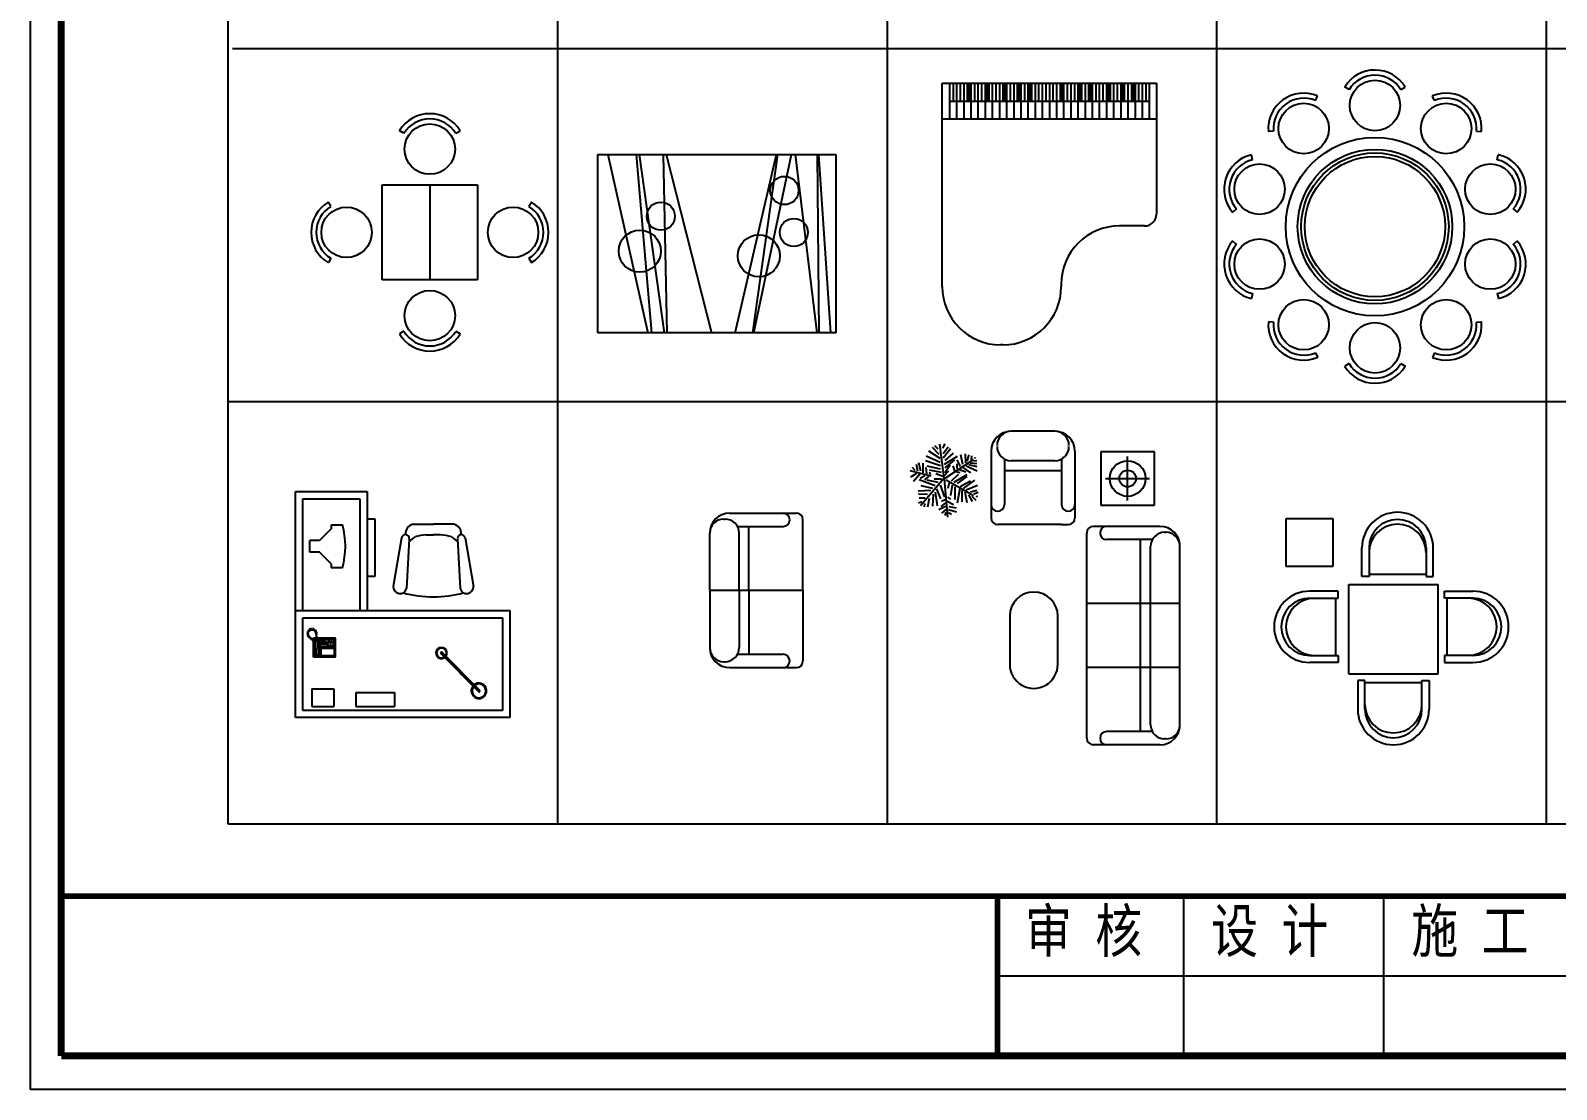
# Model space of a CAD drawing. Extents: x -9387 to 16207, y -3872 to 15001.
# Drawn here: x -9387 to 3441, y -3872 to 5032 of the extents above; entities that cross this region are included whole.
import ezdxf

# ---------------------------------------------------------------- set-up
doc = ezdxf.new("R2010")
doc.units = 0
doc.header["$LTSCALE"] = 100
doc.header["$MEASUREMENT"] = 0
for name, color, linetype in [('U', 7, 'Continuous'), ('图框', 7, 'Continuous'), ('平面', 1, 'Continuous'), ('平面2', 2, 'Continuous')]:
    doc.layers.add(name, color=color, linetype=linetype)
doc.styles.add('DIM_FONT', font='TXT.shx', dxfattribs={"width": 0.8})

# ---------------------------------------------------------------- blocks, each defined once
blk = doc.blocks.new('J9')
at = {"layer": '平面'}
for centre, radius in [((0, 1019), 212), ((-599, 825), 212), ((599, 825), 212), ((0, 0), 750), ((-970, 315), 212), ((970, 315), 212), ((-970, -315), 212), ((970, -315), 212), ((-599, -825), 212), ((599, -825), 212), ((0, -1019), 212)]:
    blk.add_circle(centre, radius, dxfattribs=at)
at = {"layer": '平面2'}
for p, q in [((-218, 1152), (-254, 1173)), ((218, 1152), (254, 1174)), ((-501, 1060), (-484, 1099)), ((501, 1060), (484, 1098)), ((-853, 804), (-895, 800)), ((853, 804), (896, 800)), ((-1028, 563), (-1038, 605)), ((1028, 563), (1037, 604)), ((-1163, 149), (-1194, 121)), ((1163, 149), (1195, 121)), ((-1163, -149), (-1195, -121)), ((1163, -149), (1194, -121)), ((-1028, -563), (-1037, -604)), ((1028, -563), (1038, -605)), ((-853, -804), (-896, -800)), ((853, -804), (895, -800)), ((-501, -1060), (-484, -1098)), ((-218, -1152), (-254, -1174)), ((218, -1152), (254, -1173)), ((501, -1060), (484, -1099))]:
    blk.add_line(p, q, dxfattribs=at)
for radius in [650, 620, 590]:
    blk.add_circle((0, 0), radius, dxfattribs=at)
for centre, radius, start, end in [((0, 1019), 298, 31.2413, 148.5945), ((-253, 1174), 0.85, 148.5945, 238.7587), ((-253, 1174), 0.85, 148.5945, 238.7587), ((0, 1019), 255, 31.2413, 148.7587), ((-599, 825), 298, 67.2413, 184.5945), ((-599, 825), 255, 67.2413, 184.7587), ((485, 1099), 0.85, 112.5945, 202.7587), ((485, 1099), 0.85, 112.5945, 202.7587), ((599, 825), 298, 355.2413, 112.5945), ((599, 825), 255, 355.2413, 112.7587), ((-895, 801), 0.85, 184.5945, 274.7587), ((-895, 801), 0.85, 184.5945, 274.7587), ((-970, 315), 298, 103.2413, 220.5945), ((-970, 315), 255, 103.2413, 220.7587), ((970, 315), 255, 319.2413, 76.7587), ((1038, 604), 0.85, 76.5945, 166.7587), ((1038, 604), 0.85, 76.5945, 166.7587), ((970, 315), 298, 319.2413, 76.5945), ((-1195, 122), 0.85, 220.5945, 310.7587), ((-1195, 122), 0.85, 220.5945, 310.7587), ((-970, -315), 298, 139.2413, 256.5945), ((970, -315), 298, 283.2413, 40.5945), ((1195, -122), 0.85, 40.5945, 130.7587), ((1195, -122), 0.85, 40.5945, 130.7587), ((-970, -315), 255, 139.2413, 256.7587), ((970, -315), 255, 283.2413, 40.7587), ((-1038, -604), 0.85, 256.5945, 346.7587), ((-1038, -604), 0.85, 256.5945, 346.7587), ((-599, -825), 298, 175.2413, 292.5945), ((-599, -825), 255, 175.2413, 292.7587), ((599, -825), 298, 247.2413, 4.5945), ((599, -825), 255, 247.2413, 4.7587), ((895, -801), 0.85, 4.5945, 94.7587), ((895, -801), 0.85, 4.5945, 94.7587), ((-485, -1099), 0.85, 292.5945, 22.7587), ((-485, -1099), 0.85, 292.5945, 22.7587), ((0, -1019), 255, 211.2413, 328.7587), ((0, -1019), 298, 211.2413, 328.5945), ((253, -1174), 0.85, 328.5945, 58.7587), ((253, -1174), 0.85, 328.5945, 58.7587)]:
    blk.add_arc(centre, radius, start, end, dxfattribs=at)
blk = doc.blocks.new('A$C2C0D0E2C')
at = {"layer": '平面'}
for p, q in [((597, 597), (597, 1397)), ((597, 1397), (1397, 1397)), ((1397, 1397), (1397, 597)), ((1397, 597), (597, 597))]:
    blk.add_line(p, q, dxfattribs=at)
for centre in [(997, 1697), (297, 997), (1697, 997), (997, 297)]:
    blk.add_circle(centre, 212, dxfattribs=at)
at = {"layer": '平面2'}
for p, q in [((779, 1830), (744, 1851)), ((1216, 1830), (1252, 1852)), ((997, 1397), (997, 597)), ((165, 1216), (143, 1252)), ((1830, 1216), (1851, 1251)), ((165, 779), (144, 744)), ((1830, 779), (1852, 743)), ((779, 165), (743, 143)), ((1216, 165), (1251, 144))]:
    blk.add_line(p, q, dxfattribs=at)
for centre, radius, start, end in [((997, 1697), 298, 31.2413, 148.5945), ((997, 1697), 255, 31.2413, 148.7587), ((744, 1852), 0.85, 148.5945, 238.7587), ((744, 1852), 0.85, 148.5945, 238.7587), ((297, 997), 298, 121.2413, 238.5945), ((297, 997), 255, 121.2413, 238.7587), ((1697, 997), 255, 301.2413, 58.7587), ((1852, 1251), 0.85, 58.5945, 148.7587), ((1852, 1251), 0.85, 58.5945, 148.7587), ((1697, 997), 298, 301.2413, 58.5945), ((143, 744), 0.85, 238.5945, 328.7587), ((143, 744), 0.85, 238.5945, 328.7587), ((997, 297), 298, 211.2413, 328.5945), ((997, 297), 255, 211.2413, 328.7587), ((1251, 143), 0.85, 328.5945, 58.7587), ((1251, 143), 0.85, 328.5945, 58.7587)]:
    blk.add_arc(centre, radius, start, end, dxfattribs=at)
blk = doc.blocks.new('A$C248B7965')
at = {"layer": '平面'}
for p, q in [((0, 1500), (2000, 1500)), ((0, 0), (0, 1500)), ((2000, 1500), (2000, 0)), ((2000, 0), (0, 0))]:
    blk.add_line(p, q, dxfattribs=at)
at = {"layer": '平面2'}
for p, q in [((85, 1500), (422, 0)), ((453, 0), (326, 1500)), ((348, 1500), (558, 0)), ((584, 0), (552, 1500)), ((576, 1500), (955, 0)), ((1154, 0), (1501, 1500)), ((1512, 1500), (1300, 0)), ((1312, 0), (1629, 1500)), ((1659, 1500), (1842, 0)), ((1862, 0), (1846, 1500)), ((1855, 1500), (1956, 0))]:
    blk.add_line(p, q, dxfattribs=at)
for centre, radius in [((1569, 1196), 119), ((530, 980), 118), ((1648, 843), 118), ((353, 686), 177), ((1354, 647), 177)]:
    blk.add_circle(centre, radius, dxfattribs=at)
blk = doc.blocks.new('A$C08647273')
at = {"layer": '平面'}
for p, q in [((0, 490), (0, 2200)), ((0, 2200), (1800, 2200)), ((1800, 2200), (1800, 1100)), ((0, 1900), (1800, 1900))]:
    blk.add_line(p, q, dxfattribs=at)
for centre, radius, start, end in [((1700, 1100), 100, 270, 0), ((1490, 510), 490, 90, 180), ((490, 490), 490, 180, 270), ((510, 490), 490, 270, 0)]:
    blk.add_arc(centre, radius, start, end, dxfattribs=at)
at = {"layer": '平面2'}
for p, q in [((60, 2200), (60, 1900)), ((90, 2200), (90, 2050)), ((120, 2200), (120, 1900)), ((150, 2200), (150, 2050)), ((180, 2200), (180, 2050)), ((180, 2200), (180, 1900)), ((210, 2200), (210, 2050)), ((240, 2200), (240, 2050)), ((240, 2200), (240, 1900)), ((270, 2200), (270, 2050)), ((300, 2200), (300, 2050)), ((300, 2200), (300, 1900)), ((330, 2200), (330, 2050)), ((360, 2200), (360, 2050)), ((360, 2200), (360, 1900)), ((390, 2200), (390, 2050)), ((420, 2200), (420, 2050)), ((420, 2200), (420, 1900)), ((450, 2200), (450, 2050)), ((480, 2200), (480, 2050)), ((480, 2200), (480, 1900)), ((510, 2200), (510, 2050)), ((540, 2200), (540, 2050)), ((540, 2200), (540, 1900)), ((570, 2200), (570, 2050)), ((600, 2200), (600, 2050)), ((600, 2200), (600, 1900)), ((630, 2200), (630, 2050)), ((660, 2200), (660, 2050)), ((660, 2200), (660, 1900)), ((690, 2200), (690, 2050)), ((720, 2200), (720, 2050)), ((720, 2200), (720, 1900)), ((750, 2200), (750, 2050)), ((780, 2200), (780, 2050)), ((780, 2200), (780, 1900)), ((810, 2200), (810, 2050)), ((840, 2200), (840, 2050)), ((840, 2200), (840, 1900)), ((870, 2200), (870, 2050)), ((900, 2200), (900, 2050)), ((900, 2200), (900, 1900)), ((930, 2200), (930, 2050)), ((960, 2200), (960, 2050)), ((960, 2200), (960, 1900)), ((990, 2200), (990, 2050)), ((1020, 2200), (1020, 2050)), ((1020, 2200), (1020, 1900)), ((1050, 2200), (1050, 2050)), ((1080, 2200), (1080, 2050)), ((1080, 2200), (1080, 1900)), ((1110, 2200), (1110, 2050)), ((1140, 2200), (1140, 2050)), ((1140, 2200), (1140, 1900)), ((1170, 2200), (1170, 2050)), ((1200, 2200), (1200, 2050)), ((1200, 2200), (1200, 1900)), ((1230, 2200), (1230, 2050)), ((1260, 2200), (1260, 2050)), ((1260, 2200), (1260, 1900)), ((1290, 2200), (1290, 2050)), ((1320, 2200), (1320, 2050)), ((1320, 2200), (1320, 1900)), ((1350, 2200), (1350, 2050)), ((1380, 2200), (1380, 2050)), ((1380, 2200), (1380, 1900)), ((1410, 2200), (1410, 2050)), ((1440, 2200), (1440, 2050)), ((1440, 2200), (1440, 1900)), ((1470, 2200), (1470, 2050)), ((1500, 2200), (1500, 2050)), ((1500, 2200), (1500, 1900)), ((1530, 2200), (1530, 2050)), ((1560, 2200), (1560, 2050)), ((1560, 2200), (1560, 1900)), ((1590, 2200), (1590, 2050)), ((1620, 2200), (1620, 2050)), ((1620, 2200), (1620, 1900)), ((1650, 2200), (1650, 2050)), ((1680, 2200), (1680, 2050)), ((1680, 2200), (1680, 1900)), ((1710, 2200), (1710, 2050)), ((1740, 2200), (1740, 2050)), ((1740, 2200), (1740, 1900)), ((60, 2050), (1740, 2050)), ((1700, 1000), (1490, 1000)), ((1000, 510), (1000, 490)), ((510, 0), (490, 0))]:
    blk.add_line(p, q, dxfattribs=at)
for points in [[(210, 2200), (240, 2200), (210, 2050), (240, 2050)], [(360, 2200), (390, 2200), (360, 2050), (390, 2050)], [(510, 2200), (540, 2200), (510, 2050), (540, 2050)], [(630, 2200), (660, 2200), (630, 2050), (660, 2050)], [(720, 2200), (750, 2200), (720, 2050), (750, 2050)], [(990, 2200), (1020, 2200), (990, 2050), (1020, 2050)], [(1140, 2200), (1170, 2200), (1140, 2050), (1170, 2050)], [(1230, 2200), (1260, 2200), (1230, 2050), (1260, 2050)], [(1380, 2200), (1410, 2200), (1380, 2050), (1410, 2050)], [(1500, 2200), (1530, 2200), (1500, 2050), (1530, 2050)], [(1590, 2200), (1620, 2200), (1590, 2050), (1620, 2050)]]:
    blk.add_solid(points, dxfattribs=at)
blk = doc.blocks.new('A$C1329250D')
at = {"layer": '平面'}
for p, q in [((98, 1901), (98, 1501)), ((498, 1901), (98, 1901)), ((498, 1501), (498, 1901)), ((98, 1501), (498, 1501)), ((628, 598), (628, 1348)), ((628, 1348), (1378, 1348)), ((1378, 598), (1378, 1348)), ((628, 598), (1378, 598))]:
    blk.add_line(p, q, dxfattribs=at)
at = {"layer": '平面', "linetype": 'ByBlock'}
for p, q in [((738, 1415), (738, 1655)), ((1338, 1415), (1338, 1655)), ((798, 1415), (738, 1415)), ((798, 1435), (1278, 1435)), ((1278, 1415), (1338, 1415)), ((540, 1292), (300, 1292)), ((540, 1232), (540, 1292)), ((1432, 1292), (1672, 1292)), ((1432, 1232), (1432, 1292)), ((520, 752), (520, 1232)), ((1452, 1232), (1452, 752)), ((540, 692), (300, 692)), ((540, 752), (540, 692)), ((1432, 752), (1432, 692)), ((1432, 692), (1672, 692)), ((703, 540), (703, 300)), ((763, 540), (703, 540)), ((1243, 520), (763, 520)), ((1243, 540), (1303, 540)), ((1303, 540), (1303, 300))]:
    blk.add_line(p, q, dxfattribs=at)
for centre, start, end in [((1038, 1655), 0, 180), ((300, 992), 90, 270), ((1672, 992), 270, 90), ((1003, 300), 180, 0)]:
    blk.add_arc(centre, 300, start, end, dxfattribs=at)
at = {"layer": '平面2', "linetype": 'ByBlock'}
for p, q in [((798, 1655), (798, 1415)), ((1278, 1655), (1278, 1415)), ((300, 1232), (540, 1232)), ((1672, 1232), (1432, 1232)), ((300, 752), (540, 752)), ((1672, 752), (1432, 752)), ((763, 300), (763, 540)), ((1243, 300), (1243, 540))]:
    blk.add_line(p, q, dxfattribs=at)
for centre, start, end in [((1038, 1655), 0, 180), ((1038, 1615), 0, 180), ((300, 992), 90, 270), ((340, 992), 90, 270), ((1632, 992), 270, 90), ((1672, 992), 270, 90), ((1003, 340), 180, 0), ((1003, 300), 180, 0)]:
    blk.add_arc(centre, 240, start, end, dxfattribs=at)
blk = doc.blocks.new('A$C113A75CF')
at = {"layer": '平面2', "linetype": 'ByBlock'}
for p, q in [((252, 460), (136, 515)), ((254, 494), (159, 555)), ((245, 527), (188, 586)), ((237, 572), (207, 602)), ((288, 330), (249, 614)), ((275, 581), (294, 619)), ((277, 536), (320, 593)), ((277, 501), (341, 579)), ((289, 447), (398, 515)), ((294, 477), (365, 539)), ((445, 443), (428, 524)), ((469, 458), (467, 533)), ((479, 471), (497, 524)), ((516, 484), (518, 516)), ((178, 345), (0, 390)), ((43, 394), (21, 418)), ((66, 387), (53, 443)), ((90, 387), (75, 458)), ((111, 374), (111, 454)), ((256, 432), (131, 475)), ((141, 366), (135, 419)), ((256, 406), (145, 430)), ((263, 376), (164, 397)), ((287, 323), (534, 486)), ((289, 352), (325, 390)), ((292, 378), (336, 441)), ((294, 415), (377, 482)), ((376, 391), (363, 432)), ((424, 426), (396, 484)), ((397, 411), (396, 449)), ((415, 402), (469, 381)), ((445, 418), (508, 374)), ((471, 432), (563, 392)), ((492, 443), (561, 426)), ((505, 458), (561, 452)), ((534, 476), (561, 479)), ((544, 495), (548, 505)), ((53, 368), (4, 338)), ((83, 362), (30, 300)), ((211, 265), (76, 316)), ((124, 349), (85, 325)), ((288, 330), (88, 96)), ((192, 241), (93, 265)), ((154, 342), (122, 315)), ((237, 293), (143, 312)), ((172, 357), (165, 379)), ((265, 321), (204, 321)), ((275, 342), (216, 366)), ((254, 271), (289, 168)), ((287, 323), (315, 0)), ((304, 316), (533, 184)), ((329, 290), (318, 243)), ((355, 269), (339, 184)), ((347, 308), (406, 364)), ((370, 295), (481, 359)), ((386, 384), (418, 376)), ((398, 284), (479, 342)), ((422, 260), (509, 307)), ((450, 243), (544, 312)), ((473, 232), (566, 269)), ((174, 226), (69, 220)), ((99, 131), (71, 119)), ((147, 191), (72, 194)), ((127, 161), (76, 161)), ((161, 158), (147, 84)), ((194, 194), (188, 95)), ((211, 210), (229, 96)), ((223, 239), (257, 154)), ((295, 146), (264, 133)), ((313, 135), (366, 109)), ((314, 168), (340, 152)), ((377, 255), (377, 151)), ((417, 241), (396, 118)), ((436, 224), (436, 130)), ((460, 215), (476, 125)), ((492, 189), (523, 134)), ((507, 213), (561, 229)), ((518, 177), (554, 144)), ((535, 198), (573, 210)), ((552, 179), (566, 175)), ((125, 115), (116, 87)), ((297, 91), (242, 62)), ((296, 118), (259, 90)), ((300, 66), (264, 34)), ((302, 43), (291, 14)), ((323, 66), (390, 46)), ((323, 40), (349, 25)), ((325, 90), (388, 79))]:
    blk.add_line(p, q, dxfattribs=at)
blk = doc.blocks.new('A$C09601BC6')
at = {"layer": '平面'}
for p, q in [((1218, 2636), (849, 2636)), ((681, 2468), (681, 1908)), ((1386, 2468), (1386, 1908)), ((1604, 2464), (1604, 2014)), ((2054, 2464), (1604, 2464)), ((2054, 2014), (2054, 2464)), ((1829, 2055), (1829, 2425)), ((1604, 2014), (2054, 2014)), ((1274, 1852), (737, 1852)), ((1274, 1852), (1330, 1852)), ((2101, 1837), (1541, 1837)), ((1485, 56), (1485, 1781)), ((2269, 168), (2269, 1669)), ((2101, 0), (1541, 0))]:
    blk.add_line(p, q, dxfattribs=at)
at = {"layer": '平面', "linetype": 'ByBlock'}
for p, q in [((838, 1082), (838, 677)), ((1243, 677), (1243, 1082))]:
    blk.add_line(p, q, dxfattribs=at)
at = {"layer": '平面'}
blk.add_circle((1829, 2239), 70, dxfattribs=at)
for centre, radius, start, end in [((849, 2468), 168, 90, 180), ((1218, 2468), 168, 0, 90), ((737, 1908), 56, 180, 270), ((1330, 1908), 56, 270, 0), ((1541, 1781), 56, 90, 180), ((2101, 1669), 168, 0, 90), ((2101, 168), 168, 270, 360), ((1541, 56), 56, 180, 270)]:
    blk.add_arc(centre, radius, start, end, dxfattribs=at)
at = {"layer": '平面', "linetype": 'ByBlock'}
for centre, start_param, end_param in [((1040, 1082), 3.926991, 7.068583), ((1040, 677), 0.785398, 3.926991)]:
    blk.add_ellipse(centre, major_axis=(-143, 143), ratio=1, start_param=start_param, end_param=end_param, dxfattribs=at)
at = {"layer": '平面2'}
for p, q in [((793, 2403), (793, 2020)), ((1218, 2389), (849, 2389)), ((1274, 2403), (1274, 2020)), ((1274, 2305), (793, 2305)), ((1643, 2239), (2013, 2239)), ((2037, 1725), (1653, 1725)), ((1938, 112), (1938, 1725)), ((2022, 168), (2022, 1669)), ((2151, 1786), (2140, 1786)), ((2269, 1187), (1485, 1187)), ((2269, 650), (1485, 650)), ((2037, 112), (1653, 112)), ((2151, 50), (2140, 50))]:
    blk.add_line(p, q, dxfattribs=at)
blk.add_circle((1829, 2239), 150, dxfattribs=at)
for centre, radius, start, end in [((849, 2518), 118, 90, 180), ((1218, 2518), 118, 0, 90), ((849, 2507), 118, 180, 270), ((1218, 2507), 118, 270, 0), ((737, 2020), 56, 180, 360), ((1330, 2020), 56, 180, 360), ((1653, 1781), 56, 90, 270), ((2140, 1669), 118, 90, 180), ((2151, 1669), 118, 0, 90), ((2140, 168), 118, 180, 270), ((2151, 168), 118, 270, 360), ((1653, 56), 56, 90, 270)]:
    blk.add_arc(centre, radius, start, end, dxfattribs=at)
at = {"layer": 'U'}
blk.add_blockref('A$C113A75CF', (0, 1913), dxfattribs=at)
blk = doc.blocks.new('A$C21770E2C')
at = {"layer": '平面'}
for p, q in [((168, 1299), (728, 1299)), ((784, 650), (784, 1243)), ((0, 650), (0, 1131)), ((0, 650), (0, 168)), ((784, 650), (784, 56)), ((168, 0), (728, 0))]:
    blk.add_line(p, q, dxfattribs=at)
for centre, radius, start, end in [((168, 1131), 168, 90, 180), ((728, 1243), 56, 360, 90), ((168, 168), 168, 180, 270), ((728, 56), 56, 270, 0)]:
    blk.add_arc(centre, radius, start, end, dxfattribs=at)
at = {"layer": '平面2'}
for p, q in [((118, 1249), (129, 1249)), ((232, 1187), (616, 1187)), ((330, 650), (330, 1187)), ((246, 650), (246, 1131)), ((0, 650), (784, 650)), ((0, 650), (784, 650)), ((246, 650), (246, 168)), ((330, 650), (330, 112)), ((118, 50), (129, 50)), ((232, 112), (616, 112))]:
    blk.add_line(p, q, dxfattribs=at)
for centre, radius, start, end in [((616, 1243), 56, 270, 90), ((118, 1131), 118, 90, 180), ((129, 1131), 118, 360, 90), ((118, 168), 118, 180, 270), ((129, 168), 118, 270, 0), ((616, 56), 56, 270, 90)]:
    blk.add_arc(centre, radius, start, end, dxfattribs=at)
blk = doc.blocks.new('J4')
at = {"layer": '平面'}
for p, q in [((-300, -200), (-300, -40)), ((-300, -200), (-245, -200)), ((-245, -200), (-82, -363)), ((245, -200), (82, -363)), ((245, -200), (300, -200)), ((300, -40), (300, -200)), ((-82, -363), (-82, -500)), ((82, -363), (82, -500)), ((82, -500), (-82, -500))]:
    blk.add_line(p, q, dxfattribs=at)
blk.add_arc((0, -1145), 1145, 74.8107, 105.1893, dxfattribs=at)
blk = doc.blocks.new('J41')
at = {"layer": '平面'}
for p, q in [((181, 583), (374, 583)), ((568, 583), (374, 583)), ((78, 455), (0, 0)), ((671, 455), (748, 0))]:
    blk.add_line(p, q, dxfattribs=at)
for centre, radius, start, end in [((207, 492), 94, 105.7075, 184.5627), ((541, 492), 94, 355.4373, 74.2925), ((62, -3), 62.4, 177.1638, 346.644), ((686, -3), 62.4, 193.356, 2.8362), ((361, 883), 979, 253.9889, 270.7737), ((387, 883), 979, 269.2263, 286.0111)]:
    blk.add_arc(centre, radius, start, end, dxfattribs=at)
at = {"layer": '平面2'}
for p, q in [((148, 447), (123, -18)), ((308, 484), (374, 484)), ((440, 484), (374, 484)), ((600, 447), (625, -18))]:
    blk.add_line(p, q, dxfattribs=at)
for centre, radius, start, end in [((113, 449), 35.7, 356.9474, 170.9968), ((-581, 1401), 1222, 306.5327, 309.9403), ((342, 10), 475, 94.1131, 106.9482), ((406, 10), 475, 73.0518, 85.8869), ((1329, 1401), 1222, 230.0597, 233.4673), ((635, 449), 35.7, 9.0032, 183.0526)]:
    blk.add_arc(centre, radius, start, end, dxfattribs=at)
blk = doc.blocks.new('A$C716123B3')
at = {"layer": '平面'}
for p, q in [((0, 900), (0, 1900)), ((0, 1900), (600, 1900)), ((600, 1900), (600, 900)), ((0, 900), (1800, 900)), ((0, 0), (0, 900)), ((1800, 900), (1800, 0)), ((1538, 219), (1221, 538)), ((1548, 229), (1231, 548)), ((1800, 0), (0, 0))]:
    blk.add_line(p, q, dxfattribs=at)
for centre, radius, start, end in [((1226, 543), 46.3, 325.5107, 300.5414), ((1226, 543), 7, 45, 225), ((1541, 225), 64.8, 142.9812, 125.2241), ((1543, 224), 7, 225, 45)]:
    blk.add_arc(centre, radius, start, end, dxfattribs=at)
at = {"layer": '平面2'}
for p, q in [((60, 900), (60, 1840)), ((60, 1840), (540, 1840)), ((540, 1840), (540, 900)), ((600, 1671), (666, 1671)), ((666, 1671), (666, 1187)), ((666, 1187), (600, 1187)), ((60, 60), (60, 840)), ((60, 840), (1740, 840)), ((1740, 840), (1740, 60)), ((137, 242), (322, 242)), ((137, 242), (137, 92)), ((322, 242), (322, 92)), ((507, 212), (832, 212)), ((507, 212), (507, 92)), ((832, 212), (832, 92)), ((1740, 60), (60, 60)), ((137, 92), (322, 92)), ((507, 92), (832, 92))]:
    blk.add_line(p, q, dxfattribs=at)
at = {"layer": '平面2', "linetype": 'ByBlock'}
for p, q in [((104, 710), (97, 708)), ((97, 708), (98, 702)), ((99, 718), (98, 713)), ((98, 713), (104, 710)), ((98, 702), (104, 702)), ((106, 718), (99, 718)), ((104, 702), (99, 697)), ((99, 697), (101, 692)), ((102, 728), (100, 724)), ((100, 724), (106, 718)), ((108, 692), (101, 690)), ((101, 692), (108, 692)), ((101, 690), (103, 683)), ((109, 726), (102, 728)), ((103, 683), (110, 683)), ((109, 735), (106, 733)), ((106, 733), (109, 726)), ((106, 705), (109, 722)), ((114, 683), (106, 705)), ((115, 733), (109, 735)), ((109, 722), (119, 732)), ((110, 683), (109, 678)), ((109, 678), (113, 674)), ((116, 742), (112, 739)), ((112, 739), (115, 733)), ((113, 674), (118, 677)), ((129, 670), (114, 683)), ((121, 736), (116, 742)), ((118, 677), (117, 670)), ((117, 670), (122, 665)), ((119, 732), (133, 738)), ((124, 745), (120, 743)), ((120, 743), (121, 736)), ((122, 665), (129, 668)), ((129, 740), (124, 745)), ((129, 668), (126, 661)), ((126, 661), (129, 658)), ((134, 748), (129, 747)), ((129, 747), (129, 740)), ((138, 662), (129, 670)), ((129, 658), (132, 660)), ((132, 660), (130, 657)), ((130, 657), (132, 655)), ((132, 655), (137, 656)), ((133, 738), (147, 737)), ((136, 740), (134, 748)), ((138, 747), (136, 740)), ((136, 659), (138, 662)), ((138, 660), (136, 659)), ((137, 656), (139, 654)), ((142, 747), (138, 747)), ((139, 658), (138, 660)), ((144, 654), (139, 658)), ((139, 654), (142, 651)), ((145, 740), (142, 747)), ((142, 651), (149, 648)), ((149, 653), (144, 654)), ((148, 747), (145, 740)), ((147, 737), (159, 731)), ((153, 745), (148, 747)), ((149, 669), (151, 671)), ((149, 511), (149, 669)), ((151, 671), (176, 671)), ((152, 737), (153, 745)), ((157, 742), (152, 737)), ((162, 739), (157, 742)), ((158, 655), (164, 662)), ((158, 518), (158, 655)), ((159, 731), (168, 719)), ((161, 733), (162, 739)), ((166, 737), (161, 733)), ((162, 659), (161, 654)), ((161, 654), (171, 644)), ((161, 654), (161, 623)), ((166, 661), (162, 659)), ((164, 662), (177, 662)), ((170, 733), (166, 737)), ((166, 726), (170, 733)), ((173, 728), (166, 726)), ((172, 646), (166, 661)), ((177, 661), (166, 661)), ((168, 719), (169, 705)), ((169, 705), (168, 700)), ((168, 700), (172, 697)), ((170, 717), (176, 722)), ((177, 717), (170, 717)), ((171, 706), (178, 710)), ((178, 705), (171, 706)), ((171, 644), (172, 646)), ((171, 582), (171, 644)), ((172, 697), (172, 691)), ((172, 691), (173, 685)), ((172, 646), (188, 646)), ((176, 722), (173, 728)), ((173, 685), (175, 674)), ((175, 697), (178, 700)), ((176, 696), (175, 697)), ((175, 690), (176, 696)), ((178, 679), (175, 690)), ((175, 674), (177, 667)), ((178, 710), (177, 717)), ((177, 667), (178, 658)), ((178, 700), (178, 705)), ((181, 667), (178, 679)), ((178, 658), (181, 658)), ((180, 671), (332, 671)), ((181, 658), (181, 667)), ((181, 662), (197, 662)), ((194, 661), (181, 661)), ((188, 646), (194, 661)), ((189, 644), (188, 646)), ((199, 654), (189, 644)), ((189, 582), (189, 644)), ((194, 661), (198, 659)), ((197, 662), (203, 656)), ((198, 659), (199, 654)), ((199, 654), (199, 623)), ((203, 656), (203, 518)), ((213, 653), (213, 660)), ((213, 660), (222, 660)), ((222, 653), (213, 653)), ((213, 639), (213, 646)), ((213, 646), (222, 646)), ((222, 660), (222, 653)), ((222, 646), (222, 639)), ((227, 653), (227, 660)), ((227, 660), (236, 660)), ((236, 653), (227, 653)), ((227, 640), (227, 647)), ((227, 647), (236, 647)), ((236, 660), (236, 653)), ((236, 647), (236, 640)), ((241, 660), (250, 660)), ((241, 653), (241, 660)), ((250, 653), (241, 653)), ((241, 647), (250, 647)), ((241, 640), (241, 647)), ((250, 660), (250, 653)), ((250, 647), (250, 640)), ((267, 659), (278, 659)), ((267, 652), (267, 659)), ((278, 652), (267, 652)), ((278, 659), (278, 652)), ((283, 652), (283, 659)), ((283, 659), (294, 659)), ((294, 652), (283, 652)), ((294, 659), (294, 652)), ((299, 652), (299, 659)), ((299, 659), (310, 659)), ((310, 652), (299, 652)), ((310, 659), (310, 652)), ((315, 652), (315, 659)), ((315, 659), (326, 659)), ((326, 652), (315, 652)), ((326, 659), (326, 652)), ((334, 669), (332, 671)), ((334, 511), (334, 669)), ((164, 512), (158, 518)), ((161, 623), (163, 618)), ((161, 551), (163, 557)), ((161, 520), (161, 551)), ((161, 520), (171, 531)), ((162, 516), (161, 520)), ((166, 513), (162, 516)), ((163, 618), (166, 612)), ((163, 557), (166, 563)), ((166, 612), (167, 604)), ((166, 563), (167, 571)), ((172, 528), (166, 513)), ((194, 513), (166, 513)), ((167, 604), (167, 582)), ((167, 571), (167, 582)), ((171, 582), (171, 531)), ((171, 531), (172, 528)), ((172, 528), (188, 528)), ((189, 531), (188, 528)), ((188, 528), (194, 513)), ((189, 582), (189, 531)), ((199, 520), (189, 531)), ((194, 612), (193, 604)), ((193, 604), (193, 582)), ((193, 571), (193, 582)), ((194, 563), (193, 571)), ((197, 618), (194, 612)), ((197, 557), (194, 563)), ((194, 513), (198, 516)), ((199, 623), (197, 618)), ((199, 551), (197, 557)), ((198, 516), (199, 520)), ((203, 518), (198, 512)), ((199, 520), (199, 551)), ((222, 639), (213, 639)), ((213, 634), (222, 634)), ((213, 627), (213, 634)), ((222, 627), (213, 627)), ((213, 621), (222, 621)), ((213, 614), (213, 621)), ((222, 614), (213, 614)), ((323, 596), (213, 596)), ((213, 596), (213, 584)), ((213, 584), (323, 584)), ((327, 582), (213, 582)), ((213, 582), (213, 521)), ((213, 521), (327, 521)), ((222, 634), (222, 627)), ((222, 621), (222, 614)), ((236, 640), (227, 640)), ((227, 627), (227, 634)), ((227, 634), (236, 634)), ((236, 627), (227, 627)), ((227, 614), (227, 621)), ((227, 621), (236, 621)), ((236, 614), (227, 614)), ((236, 634), (236, 627)), ((236, 621), (236, 614)), ((250, 640), (241, 640)), ((241, 634), (250, 634)), ((241, 627), (241, 634)), ((250, 627), (241, 627)), ((241, 621), (250, 621)), ((241, 614), (241, 621)), ((250, 614), (241, 614)), ((250, 634), (250, 627)), ((250, 621), (250, 614)), ((327, 629), (260, 629)), ((260, 629), (260, 608)), ((260, 608), (327, 608)), ((267, 639), (267, 635)), ((278, 639), (267, 639)), ((267, 635), (278, 635)), ((268, 584), (268, 596)), ((275, 627), (271, 627)), ((271, 627), (271, 623)), ((271, 623), (275, 623)), ((275, 614), (271, 614)), ((271, 614), (271, 611)), ((271, 611), (275, 611)), ((275, 623), (275, 627)), ((275, 611), (275, 614)), ((277, 584), (277, 596)), ((278, 635), (278, 639)), ((294, 639), (283, 639)), ((283, 639), (283, 635)), ((283, 635), (294, 635)), ((286, 584), (286, 596)), ((295, 627), (292, 627)), ((292, 627), (292, 623)), ((292, 623), (295, 623)), ((295, 614), (292, 614)), ((292, 614), (292, 611)), ((292, 611), (295, 611)), ((294, 635), (294, 639)), ((295, 623), (295, 627)), ((295, 611), (295, 614)), ((295, 584), (295, 596)), ((310, 639), (299, 639)), ((299, 639), (299, 635)), ((299, 635), (310, 635)), ((305, 584), (305, 596)), ((310, 635), (310, 639)), ((316, 627), (313, 627)), ((313, 627), (313, 623)), ((313, 623), (316, 623)), ((313, 614), (313, 611)), ((316, 614), (313, 614)), ((313, 611), (316, 611)), ((314, 584), (314, 596)), ((326, 639), (315, 639)), ((315, 639), (315, 635)), ((315, 635), (326, 635)), ((316, 623), (316, 627)), ((316, 611), (316, 614)), ((323, 584), (323, 596)), ((326, 635), (326, 639)), ((327, 608), (327, 629)), ((327, 521), (327, 582)), ((151, 509), (149, 511)), ((332, 509), (151, 509)), ((198, 512), (164, 512)), ((332, 509), (334, 511))]:
    blk.add_line(p, q, dxfattribs=at)
at = {"layer": '平面2'}
for centre, radius, start, end in [((1226, 543), 41.7, 326.6942, 298.8936), ((1541, 225), 58.3, 143.8748, 124.1254)]:
    blk.add_arc(centre, radius, start, end, dxfattribs=at)
at = {"xscale": 0.6, "yscale": 0.6, "zscale": 0.6, "rotation": 270}
blk.add_blockref('J4', (418, 1440), dxfattribs=at)
at = {"layer": '平面2', "xscale": 0.9, "yscale": 0.9, "zscale": 0.9}
blk.add_blockref('J41', (821, 1102), dxfattribs=at)

msp = doc.modelspace()

# ---------------------------------------------------------------- linework, layer by layer
at = {"layer": '图框', "linetype": 'Continuous'}
for p, q in [((-9387, -3872), (-9387, 15001)), ((16207, -3872), (-9387, -3872))]:
    msp.add_line(p, q, dxfattribs=at)
at = {"layer": '图框'}
for p, q in [((308, -3590), (308, -2247)), ((1990, -3590), (1990, -2247)), ((-1257, -2918), (6884, -2918)), ((299, -3590), (15912, -3590)), ((2092, -3590), (6173, -3590))]:
    msp.add_line(p, q, dxfattribs=at)
at = {"layer": '图框', "linetype": 'Continuous', "const_width": 60.2}
for points in [[(-9129, 14734), (-9129, -3590)], [(-9129, -3590), (15912, -3590)]]:
    msp.add_lwpolyline(points, dxfattribs=at)
at = {"layer": '图框', "const_width": 48.2}
for points in [[(-9129, -2247), (15912, -2247)], [(-1257, -3590), (-1257, -2247)]]:
    msp.add_lwpolyline(points, dxfattribs=at)
at = {"layer": '平面2'}
for p, q in [((-7728, 14018), (-7728, -1638)), ((-4957, 10814), (-4957, -1638)), ((-2186, 10814), (-2186, -1638)), ((584, 10814), (584, -1638)), ((3355, 10814), (3355, -1638)), ((-7688, 4881), (15190, 4881)), ((-7728, 1914), (15190, 1914)), ((-7728, -1638), (15190, -1638))]:
    msp.add_line(p, q, dxfattribs=at)

# ---------------------------------------------------------------- block references
msp.add_blockref('J9', (1915, 3383))
at = {"layer": 'U'}
for name, p in [('A$C08647273', (-1722, 2389)), ('A$C2C0D0E2C', (-7027, 2338)), ('A$C248B7965', (-4618, 2491)), ('A$C09601BC6', (-1993, -974)), ('A$C716123B3', (-7158, -745)), ('A$C21770E2C', (-3677, -325)), ('A$C1329250D', (1067, -974))]:
    msp.add_blockref(name, p, dxfattribs=at)

# ---------------------------------------------------------------- texts
at = {"layer": '图框', "linetype": 'Continuous', "char_height": 361.24, "width": 1263.17, "attachment_point": 1, "style": 'DIM_FONT'}
for s, insert in [('\\f仿宋_GB2312|b0|i0|c134|p49;审 核', (-1027, -2357)), ('\\f仿宋_GB2312|b0|i0|c134|p49;设 计', (538, -2357)), ('\\f仿宋_GB2312|b0|i0|c134|p49;施 工', (2221, -2357))]:
    msp.add_mtext(s, dxfattribs=dict(at, insert=insert))

doc.saveas('drawing.dxf')
